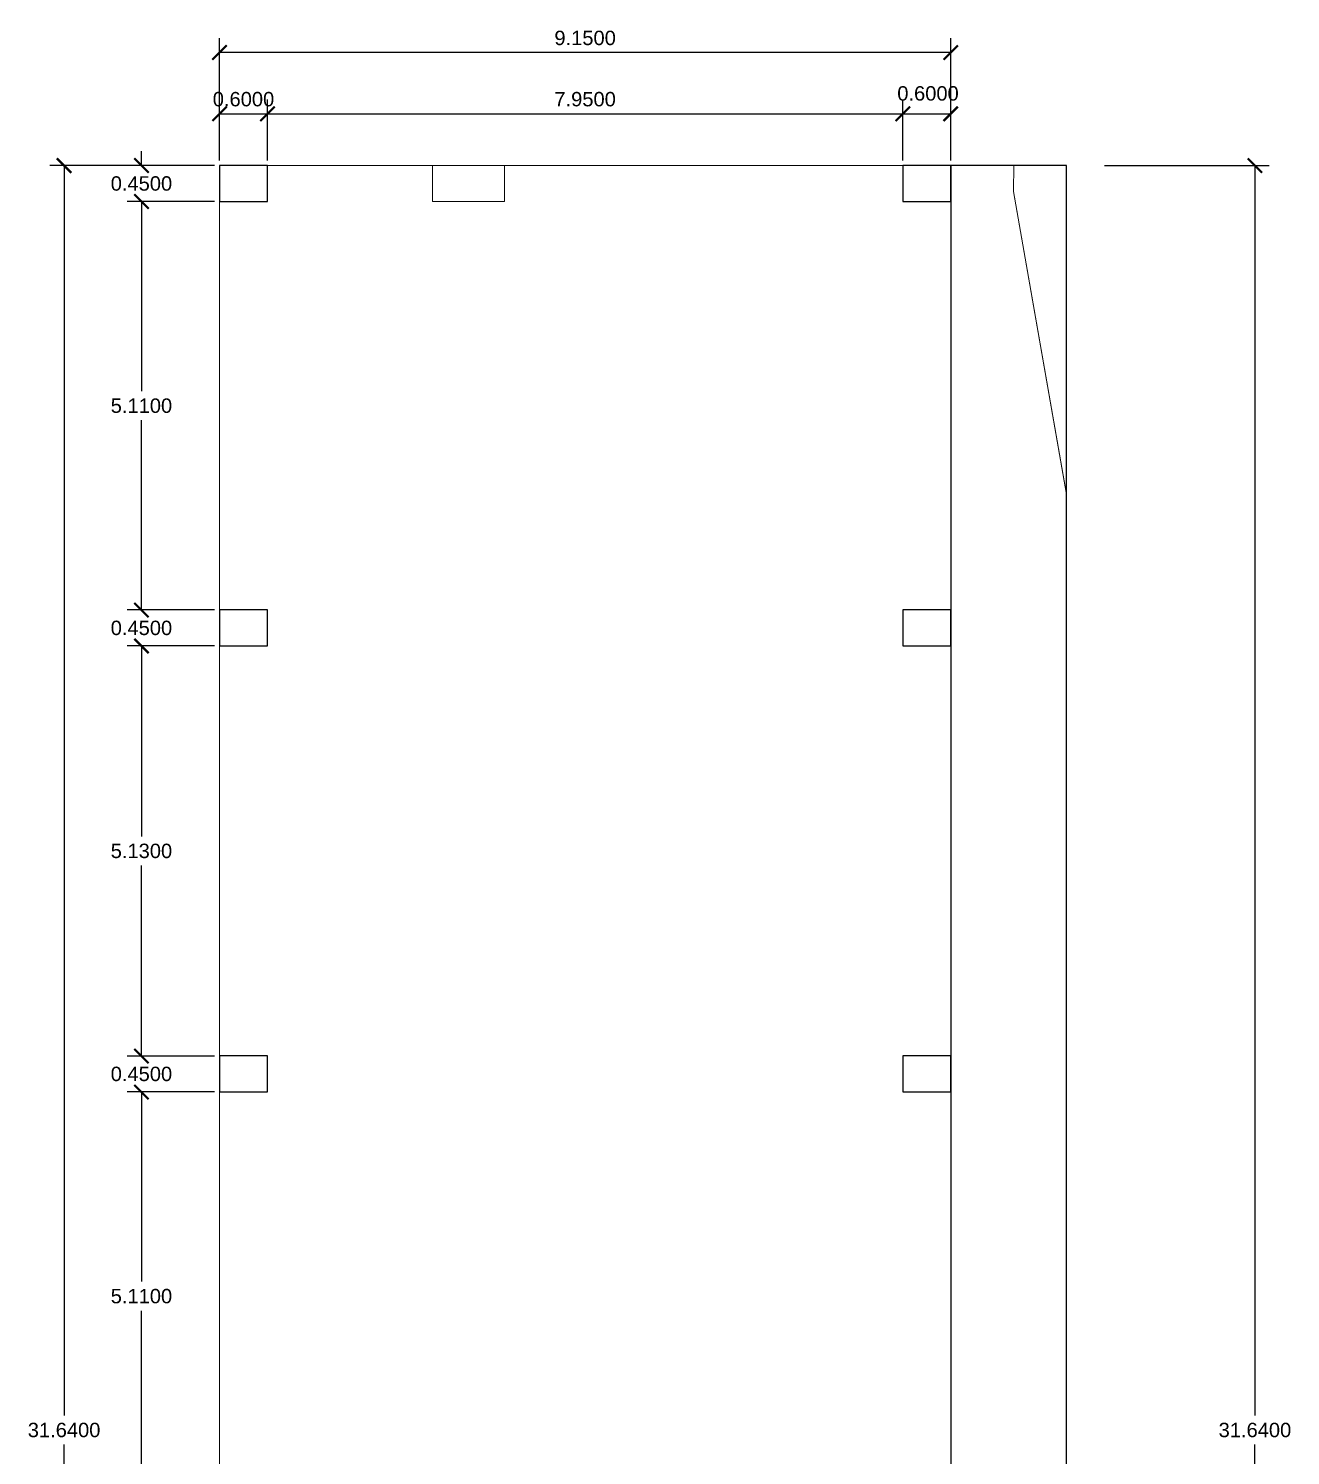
# Model space of a CAD drawing. Header units: metres. Extents: x -1559787 to -1559491, y 43492 to 43648.
# Drawn here: x -1559681.4 to -1559665.61, y 43511.35 to 43529.2 of the extents above; entities that cross this region are included whole.
import ezdxf

# ---------------------------------------------------------------- set-up
doc = ezdxf.new("R2010")
doc.units = ezdxf.units.M
doc.header["$LTSCALE"] = 750
doc.header["$MEASUREMENT"] = 0
doc.header["$PDMODE"] = 35
doc.header["$PDSIZE"] = 50
doc.linetypes.add('Dashed', pattern=[0.75, 0.5, -0.25])
doc.layers.get('0').update_dxf_attribs({"lineweight": 5})
doc.layers.get('Defpoints').update_dxf_attribs({"lineweight": 0})
for name, color, linetype, lineweight in [('BLK_1_FLR_0_DRINKING_WATER', 7, 'Continuous', 5), ('column', 242, 'Continuous', 25), ('ED', 30, 'Continuous', 0)]:
    doc.layers.add(name, color=color, linetype=linetype, lineweight=lineweight)
doc.layers.add('BLK_1_PROJECTED_BALCONY', color=5, linetype='Continuous')
doc.styles.get("Standard").update_dxf_attribs({"font": 'arial.ttf'})
doc.dimstyles.get("Standard").update_dxf_attribs({"dimtxt": 0.18, "dimasz": 0.18, "dimexe": 0.18, "dimexo": 0.0625, "dimgap": 0.09, "dimtad": 1, "dimtih": 1, "dimtoh": 1, "dimdec": 4, "dimzin": 0, "dimdsep": 46, "dimtxsty": 'Standard', "dimblk": 'ARCHTICK', "dimcen": 0.09, "dimadec": 0, "dimazin": 0, "dimtfac": 1, "dimtdec": 4, "dimtofl": 0, "dimtmove": 0, "dimatfit": 3, "dimldrblk": 'ARCHTICK', "dimfxl": 0, "dimtolj": 1, "dimtzin": 0, "dimarcsym": 0})

# ---------------------------------------------------------------- blocks, each defined once
blk = doc.blocks.new('_ArchTick')
at = {"color": 0, "linetype": 'ByBlock', "const_width": 0.15}
blk.add_lwpolyline([(-0.5, -0.5), (0.5, 0.5)], dxfattribs=at)
blk = doc.blocks.new('*D90')
at = {"layer": 'Defpoints', "color": 0}
for p in [(-1559679.013, 43527.487), (-1559679.99, 43527.037), (-1559679.013, 43527.037)]:
    blk.add_point(p, dxfattribs=at)
at = {"layer": 'ED', "color": 0, "lineweight": -2}
for p, q in [((-1559679.99, 43527.487), (-1559679.99, 43527.667)), ((-1559679.076, 43527.487), (-1559680.17, 43527.487)), ((-1559679.076, 43527.037), (-1559680.17, 43527.037)), ((-1559679.99, 43527.037), (-1559679.99, 43526.857))]:
    blk.add_line(p, q, dxfattribs=at)
at = {"layer": 'ED', "color": 0, "lineweight": -2, "xscale": 0.18, "yscale": 0.18, "zscale": 0.18}
for p, rotation in [((-1559679.99, 43527.487), 270), ((-1559679.99, 43527.037), 90)]:
    blk.add_blockref('_ArchTick', p, dxfattribs=dict(at, rotation=rotation))
at = {"layer": 'ED', "color": 0, "insert": (-1559679.99, 43527.262), "char_height": 0.18, "attachment_point": 5}
blk.add_mtext('\\A1;0.4500', dxfattribs=at)
blk = doc.blocks.new('*D91')
at = {"layer": 'Defpoints', "color": 0}
for p in [(-1559679.013, 43527.037), (-1559679.99, 43521.927), (-1559679.013, 43521.927)]:
    blk.add_point(p, dxfattribs=at)
at = {"layer": 'ED', "color": 0, "lineweight": -2}
for p, q in [((-1559679.076, 43527.037), (-1559680.17, 43527.037)), ((-1559679.99, 43527.037), (-1559679.99, 43524.664)), ((-1559679.99, 43521.927), (-1559679.99, 43524.3)), ((-1559679.076, 43521.927), (-1559680.17, 43521.927))]:
    blk.add_line(p, q, dxfattribs=at)
at = {"layer": 'ED', "color": 0, "lineweight": -2, "xscale": 0.18, "yscale": 0.18, "zscale": 0.18}
for p, rotation in [((-1559679.99, 43527.037), 90), ((-1559679.99, 43521.927), 270)]:
    blk.add_blockref('_ArchTick', p, dxfattribs=dict(at, rotation=rotation))
at = {"layer": 'ED', "color": 0, "insert": (-1559679.99, 43524.482), "char_height": 0.18, "attachment_point": 5}
blk.add_mtext('\\A1;5.1100', dxfattribs=at)
blk = doc.blocks.new('*D92')
at = {"layer": 'Defpoints', "color": 0}
for p in [(-1559679.013, 43521.927), (-1559679.99, 43521.477), (-1559679.013, 43521.477)]:
    blk.add_point(p, dxfattribs=at)
at = {"layer": 'ED', "color": 0, "lineweight": -2}
for p, q in [((-1559679.99, 43521.927), (-1559679.99, 43522.107)), ((-1559679.076, 43521.927), (-1559680.17, 43521.927)), ((-1559679.076, 43521.477), (-1559680.17, 43521.477)), ((-1559679.99, 43521.477), (-1559679.99, 43521.297))]:
    blk.add_line(p, q, dxfattribs=at)
at = {"layer": 'ED', "color": 0, "lineweight": -2, "xscale": 0.18, "yscale": 0.18, "zscale": 0.18}
for p, rotation in [((-1559679.99, 43521.927), 270), ((-1559679.99, 43521.477), 90)]:
    blk.add_blockref('_ArchTick', p, dxfattribs=dict(at, rotation=rotation))
at = {"layer": 'ED', "color": 0, "insert": (-1559679.99, 43521.702), "char_height": 0.18, "attachment_point": 5}
blk.add_mtext('\\A1;0.4500', dxfattribs=at)
blk = doc.blocks.new('*D93')
at = {"layer": 'Defpoints', "color": 0}
for p in [(-1559679.013, 43521.477), (-1559679.99, 43516.347), (-1559679.013, 43516.347)]:
    blk.add_point(p, dxfattribs=at)
at = {"layer": 'ED', "color": 0, "lineweight": -2}
for p, q in [((-1559679.076, 43521.477), (-1559680.17, 43521.477)), ((-1559679.99, 43521.477), (-1559679.99, 43519.094)), ((-1559679.99, 43516.347), (-1559679.99, 43518.73)), ((-1559679.076, 43516.347), (-1559680.17, 43516.347))]:
    blk.add_line(p, q, dxfattribs=at)
at = {"layer": 'ED', "color": 0, "lineweight": -2, "xscale": 0.18, "yscale": 0.18, "zscale": 0.18}
for p, rotation in [((-1559679.99, 43521.477), 90), ((-1559679.99, 43516.347), 270)]:
    blk.add_blockref('_ArchTick', p, dxfattribs=dict(at, rotation=rotation))
at = {"layer": 'ED', "color": 0, "insert": (-1559679.99, 43518.912), "char_height": 0.18, "attachment_point": 5}
blk.add_mtext('\\A1;5.1300', dxfattribs=at)
blk = doc.blocks.new('*D94')
at = {"layer": 'Defpoints', "color": 0}
for p in [(-1559679.013, 43516.347), (-1559679.99, 43515.897), (-1559679.013, 43515.897)]:
    blk.add_point(p, dxfattribs=at)
at = {"layer": 'ED', "color": 0, "lineweight": -2}
for p, q in [((-1559679.99, 43516.347), (-1559679.99, 43516.527)), ((-1559679.076, 43516.347), (-1559680.17, 43516.347)), ((-1559679.076, 43515.897), (-1559680.17, 43515.897)), ((-1559679.99, 43515.897), (-1559679.99, 43515.717))]:
    blk.add_line(p, q, dxfattribs=at)
at = {"layer": 'ED', "color": 0, "lineweight": -2, "xscale": 0.18, "yscale": 0.18, "zscale": 0.18}
for p, rotation in [((-1559679.99, 43516.347), 270), ((-1559679.99, 43515.897), 90)]:
    blk.add_blockref('_ArchTick', p, dxfattribs=dict(at, rotation=rotation))
at = {"layer": 'ED', "color": 0, "insert": (-1559679.99, 43516.122), "char_height": 0.18, "attachment_point": 5}
blk.add_mtext('\\A1;0.4500', dxfattribs=at)
blk = doc.blocks.new('*D95')
at = {"layer": 'Defpoints', "color": 0}
for p in [(-1559679.013, 43515.897), (-1559679.99, 43510.787), (-1559679.013, 43510.787)]:
    blk.add_point(p, dxfattribs=at)
at = {"layer": 'ED', "color": 0, "lineweight": -2}
for p, q in [((-1559679.076, 43515.897), (-1559680.17, 43515.897)), ((-1559679.99, 43515.897), (-1559679.99, 43513.524)), ((-1559679.99, 43510.787), (-1559679.99, 43513.16)), ((-1559679.076, 43510.787), (-1559680.17, 43510.787))]:
    blk.add_line(p, q, dxfattribs=at)
at = {"layer": 'ED', "color": 0, "lineweight": -2, "xscale": 0.18, "yscale": 0.18, "zscale": 0.18}
for p, rotation in [((-1559679.99, 43515.897), 90), ((-1559679.99, 43510.787), 270)]:
    blk.add_blockref('_ArchTick', p, dxfattribs=dict(at, rotation=rotation))
at = {"layer": 'ED', "color": 0, "insert": (-1559679.99, 43513.342), "char_height": 0.18, "attachment_point": 5}
blk.add_mtext('\\A1;5.1100', dxfattribs=at)
blk = doc.blocks.new('*D105')
at = {"layer": 'Defpoints', "color": 0}
for p in [(-1559678.413, 43528.135), (-1559679.013, 43527.487), (-1559678.413, 43527.487)]:
    blk.add_point(p, dxfattribs=at)
at = {"layer": 'ED', "color": 0, "lineweight": -2}
for p, q in [((-1559679.013, 43527.55), (-1559679.013, 43528.315)), ((-1559678.413, 43527.55), (-1559678.413, 43528.315)), ((-1559679.013, 43528.135), (-1559678.413, 43528.135))]:
    blk.add_line(p, q, dxfattribs=at)
at = {"layer": 'ED', "color": 0, "lineweight": -2, "xscale": 0.18, "yscale": 0.18, "zscale": 0.18, "rotation": 180}
blk.add_blockref('_ArchTick', (-1559679.013, 43528.135), dxfattribs=at)
at = {"layer": 'ED', "color": 0, "lineweight": -2, "xscale": 0.18, "yscale": 0.18, "zscale": 0.18}
blk.add_blockref('_ArchTick', (-1559678.413, 43528.135), dxfattribs=at)
at = {"layer": 'ED', "color": 0, "insert": (-1559678.713, 43528.317), "char_height": 0.18, "attachment_point": 5}
blk.add_mtext('\\A1;0.6000', dxfattribs=at)
blk = doc.blocks.new('*D106')
at = {"layer": 'Defpoints', "color": 0}
for p in [(-1559670.463, 43528.135), (-1559678.413, 43527.487), (-1559670.463, 43527.487)]:
    blk.add_point(p, dxfattribs=at)
at = {"layer": 'ED', "color": 0, "lineweight": -2}
for p, q in [((-1559678.413, 43527.55), (-1559678.413, 43528.315)), ((-1559670.463, 43527.55), (-1559670.463, 43528.315)), ((-1559678.413, 43528.135), (-1559670.463, 43528.135))]:
    blk.add_line(p, q, dxfattribs=at)
at = {"layer": 'ED', "color": 0, "lineweight": -2, "xscale": 0.18, "yscale": 0.18, "zscale": 0.18, "rotation": 180}
blk.add_blockref('_ArchTick', (-1559678.413, 43528.135), dxfattribs=at)
at = {"layer": 'ED', "color": 0, "lineweight": -2, "xscale": 0.18, "yscale": 0.18, "zscale": 0.18}
blk.add_blockref('_ArchTick', (-1559670.463, 43528.135), dxfattribs=at)
at = {"layer": 'ED', "color": 0, "insert": (-1559674.438, 43528.317), "char_height": 0.18, "attachment_point": 5}
blk.add_mtext('\\A1;7.9500', dxfattribs=at)
blk = doc.blocks.new('*D107')
at = {"layer": 'Defpoints', "color": 0}
for p in [(-1559669.863, 43528.135), (-1559670.463, 43527.487), (-1559669.863, 43527.487)]:
    blk.add_point(p, dxfattribs=at)
at = {"layer": 'ED', "color": 0, "lineweight": -2}
for p, q in [((-1559670.463, 43527.55), (-1559670.463, 43528.315)), ((-1559669.863, 43527.55), (-1559669.863, 43528.315)), ((-1559670.463, 43528.135), (-1559669.863, 43528.135))]:
    blk.add_line(p, q, dxfattribs=at)
at = {"layer": 'ED', "color": 0, "lineweight": -2, "xscale": 0.18, "yscale": 0.18, "zscale": 0.18, "rotation": 180}
blk.add_blockref('_ArchTick', (-1559670.463, 43528.135), dxfattribs=at)
at = {"layer": 'ED', "color": 0, "lineweight": -2, "xscale": 0.18, "yscale": 0.18, "zscale": 0.18}
blk.add_blockref('_ArchTick', (-1559669.863, 43528.135), dxfattribs=at)
at = {"layer": 'ED', "color": 0, "insert": (-1559670.147, 43528.389), "char_height": 0.18, "attachment_point": 5}
blk.add_mtext('\\A1;0.6000', dxfattribs=at)
blk = doc.blocks.new('*D108')
at = {"layer": 'Defpoints', "color": 0}
for p in [(-1559679.013, 43528.901), (-1559679.013, 43527.487), (-1559669.863, 43527.487)]:
    blk.add_point(p, dxfattribs=at)
at = {"layer": 'ED', "color": 0, "lineweight": -2}
for p, q in [((-1559679.013, 43527.55), (-1559679.013, 43529.081)), ((-1559669.863, 43527.55), (-1559669.863, 43529.081)), ((-1559669.863, 43528.901), (-1559679.013, 43528.901))]:
    blk.add_line(p, q, dxfattribs=at)
at = {"layer": 'ED', "color": 0, "lineweight": -2, "xscale": 0.18, "yscale": 0.18, "zscale": 0.18, "rotation": 180}
blk.add_blockref('_ArchTick', (-1559679.013, 43528.901), dxfattribs=at)
at = {"layer": 'ED', "color": 0, "lineweight": -2, "xscale": 0.18, "yscale": 0.18, "zscale": 0.18}
blk.add_blockref('_ArchTick', (-1559669.863, 43528.901), dxfattribs=at)
at = {"layer": 'ED', "color": 0, "insert": (-1559674.438, 43529.083), "char_height": 0.18, "attachment_point": 5}
blk.add_mtext('\\A1;9.1500', dxfattribs=at)
blk = doc.blocks.new('*D109')
at = {"layer": 'Defpoints', "color": 0}
for p in [(-1559679.013, 43527.487), (-1559680.958, 43495.847), (-1559679.013, 43495.847)]:
    blk.add_point(p, dxfattribs=at)
at = {"layer": 'ED', "color": 0, "lineweight": -2}
for p, q in [((-1559679.076, 43527.487), (-1559681.138, 43527.487)), ((-1559680.958, 43527.487), (-1559680.958, 43511.849)), ((-1559680.958, 43495.847), (-1559680.958, 43511.485)), ((-1559679.076, 43495.847), (-1559681.138, 43495.847))]:
    blk.add_line(p, q, dxfattribs=at)
at = {"layer": 'ED', "color": 0, "lineweight": -2, "xscale": 0.18, "yscale": 0.18, "zscale": 0.18}
for p, rotation in [((-1559680.958, 43527.487), 90), ((-1559680.958, 43495.847), 270)]:
    blk.add_blockref('_ArchTick', p, dxfattribs=dict(at, rotation=rotation))
at = {"layer": 'ED', "color": 0, "insert": (-1559680.958, 43511.667), "char_height": 0.18, "attachment_point": 5}
blk.add_mtext('\\A1;31.6400', dxfattribs=at)
blk = doc.blocks.new('*D110')
at = {"layer": 'Defpoints', "color": 0}
for p in [(-1559668.001, 43527.487), (-1559668.001, 43495.847), (-1559666.056, 43495.847)]:
    blk.add_point(p, dxfattribs=at)
at = {"layer": 'ED', "color": 0, "lineweight": -2}
for p, q in [((-1559667.938, 43527.487), (-1559665.876, 43527.487)), ((-1559666.056, 43527.487), (-1559666.056, 43511.849)), ((-1559666.056, 43495.847), (-1559666.056, 43511.485)), ((-1559667.938, 43495.847), (-1559665.876, 43495.847))]:
    blk.add_line(p, q, dxfattribs=at)
at = {"layer": 'ED', "color": 0, "lineweight": -2, "xscale": 0.18, "yscale": 0.18, "zscale": 0.18}
for p, rotation in [((-1559666.056, 43527.487), 90), ((-1559666.056, 43495.847), 270)]:
    blk.add_blockref('_ArchTick', p, dxfattribs=dict(at, rotation=rotation))
at = {"layer": 'ED', "color": 0, "insert": (-1559666.056, 43511.667), "char_height": 0.18, "attachment_point": 5}
blk.add_mtext('\\A1;31.6400', dxfattribs=at)

msp = doc.modelspace()

# ---------------------------------------------------------------- linework, layer by layer
for p, q in [((-1559679.0135, 43527.48736), (-1559669.8635, 43527.48736)), ((-1559679.0135, 43495.84736), (-1559679.0135, 43527.48736)), ((-1559669.8635, 43510.33736), (-1559669.8635, 43527.48736)), ((-1559669.07156, 43527.48736), (-1559669.8635, 43527.48736)), ((-1559669.07156, 43527.48736), (-1559669.07774, 43527.16149)), ((-1559668.4135, 43527.48736), (-1559669.07156, 43527.48736)), ((-1559668.4135, 43523.37494), (-1559668.4135, 43527.48736)), ((-1559669.07774, 43527.16149), (-1559668.4135, 43523.37494))]:
    msp.add_line(p, q)
at = {"linetype": 'Dashed'}
for p, q in [((-1559669.8635, 43527.48736), (-1559669.07156, 43527.48736)), ((-1559669.07156, 43527.48736), (-1559668.4135, 43527.48736)), ((-1559668.4135, 43523.37494), (-1559668.4135, 43527.48736)), ((-1559668.4135, 43523.37494), (-1559668.4135, 43510.56736))]:
    msp.add_line(p, q, dxfattribs=at)
for points in [[(-1559669.86337, 43527.48736), (-1559679.0135, 43527.48736), (-1559679.0135, 43495.84736), (-1559669.8635, 43495.84736), (-1559669.8635, 43507.05736), (-1559668.4135, 43507.05736), (-1559668.41349, 43510.56736), (-1559669.8635, 43510.56236)], [(-1559669.07156, 43527.48736), (-1559668.41316, 43527.48736), (-1559668.41324, 43523.37349), (-1559669.07774, 43527.16149)]]:
    msp.add_lwpolyline(points, close=True)
at = {"layer": 'BLK_1_FLR_0_DRINKING_WATER'}
msp.add_lwpolyline([(-1559676.34584, 43527.03736), (-1559675.44584, 43527.03736), (-1559675.44584, 43527.48736), (-1559676.34584, 43527.48736)], close=True, dxfattribs=at)
at = {"layer": 'BLK_1_PROJECTED_BALCONY'}
msp.add_lwpolyline([(-1559668.41316, 43527.48736), (-1559669.8635, 43527.48736), (-1559669.8635, 43510.56736), (-1559668.41349, 43510.56736)], close=True, dxfattribs=at)
at = {"layer": 'column'}
for points in [[(-1559678.4135, 43527.03736), (-1559678.4135, 43527.48736), (-1559679.0135, 43527.48736), (-1559679.0135, 43527.03736)], [(-1559669.8635, 43527.03736), (-1559669.8635, 43527.48736), (-1559670.4635, 43527.48736), (-1559670.4635, 43527.03736)], [(-1559678.4135, 43521.47736), (-1559678.4135, 43521.92736), (-1559679.0135, 43521.92736), (-1559679.0135, 43521.47736)], [(-1559669.8635, 43521.47736), (-1559669.8635, 43521.92736), (-1559670.4635, 43521.92736), (-1559670.4635, 43521.47736)], [(-1559678.4135, 43515.89736), (-1559678.4135, 43516.34736), (-1559679.0135, 43516.34736), (-1559679.0135, 43515.89736)], [(-1559669.8635, 43515.89736), (-1559669.8635, 43516.34736), (-1559670.4635, 43516.34736), (-1559670.4635, 43515.89736)]]:
    msp.add_lwpolyline(points, close=True, dxfattribs=at)

# ---------------------------------------------------------------- dimensions: what is measured, and where the dimension line sits
at = {"layer": 'ED'}
for base, p1, p2, picture, middle in [((-1559679.0135, 43528.90145), (-1559669.8635, 43527.48736), (-1559679.0135, 43527.48736), '*D108', (-1559674.4385, 43529.08336)), ((-1559670.4635, 43528.13533), (-1559678.4135, 43527.48736), (-1559670.4635, 43527.48736), '*D106', (-1559674.4385, 43528.31723))]:
    dim = msp.add_linear_dim(base=base, p1=p1, p2=p2, dimstyle='Standard', override={"dimtmove": 1, "dimfxl": 5}, dxfattribs=at)
    dim.commit()
    dim.dimension.update_dxf_attribs({"geometry": picture, "text_midpoint": middle})
for base, p1, p2, picture, middle in [((-1559678.4135, 43528.13533), (-1559679.0135, 43527.48736), (-1559678.4135, 43527.48736), '*D105', (-1559678.7135, 43528.13533)), ((-1559669.8635, 43528.13533), (-1559670.4635, 43527.48736), (-1559669.8635, 43527.48736), '*D107', (-1559670.14727, 43528.20712))]:
    dim = msp.add_linear_dim(base=base, p1=p1, p2=p2, dimstyle='Standard', override={"dimtmove": 1, "dimfxl": 5}, dxfattribs=at)
    dim.commit()
    dim.dimension.update_dxf_attribs({"geometry": picture, "text_midpoint": middle, "dimtype": 160})
for base, p1, p2, picture, middle in [((-1559679.98997, 43527.03736), (-1559679.0135, 43527.48736), (-1559679.0135, 43527.03736), '*D90', (-1559679.98997, 43527.26236)), ((-1559680.95806, 43495.84736), (-1559679.0135, 43527.48736), (-1559679.0135, 43495.84736), '*D109', (-1559680.95806, 43511.66736)), ((-1559666.05595, 43495.84736), (-1559668.00051, 43527.48736), (-1559668.00051, 43495.84736), '*D110', (-1559666.05595, 43511.66736)), ((-1559679.98997, 43521.92736), (-1559679.0135, 43527.03736), (-1559679.0135, 43521.92736), '*D91', (-1559679.98997, 43524.48236)), ((-1559679.98997, 43521.47736), (-1559679.0135, 43521.92736), (-1559679.0135, 43521.47736), '*D92', (-1559679.98997, 43521.70236)), ((-1559679.98997, 43516.34736), (-1559679.0135, 43521.47736), (-1559679.0135, 43516.34736), '*D93', (-1559679.98997, 43518.91236)), ((-1559679.98997, 43515.89736), (-1559679.0135, 43516.34736), (-1559679.0135, 43515.89736), '*D94', (-1559679.98997, 43516.12236)), ((-1559679.98997, 43510.78736), (-1559679.0135, 43515.89736), (-1559679.0135, 43510.78736), '*D95', (-1559679.98997, 43513.34236))]:
    dim = msp.add_linear_dim(base=base, p1=p1, p2=p2, angle=90, dimstyle='Standard', override={"dimtmove": 1, "dimfxl": 5}, dxfattribs=at)
    dim.commit()
    dim.dimension.update_dxf_attribs({"geometry": picture, "text_midpoint": middle})

doc.saveas('drawing.dxf')
